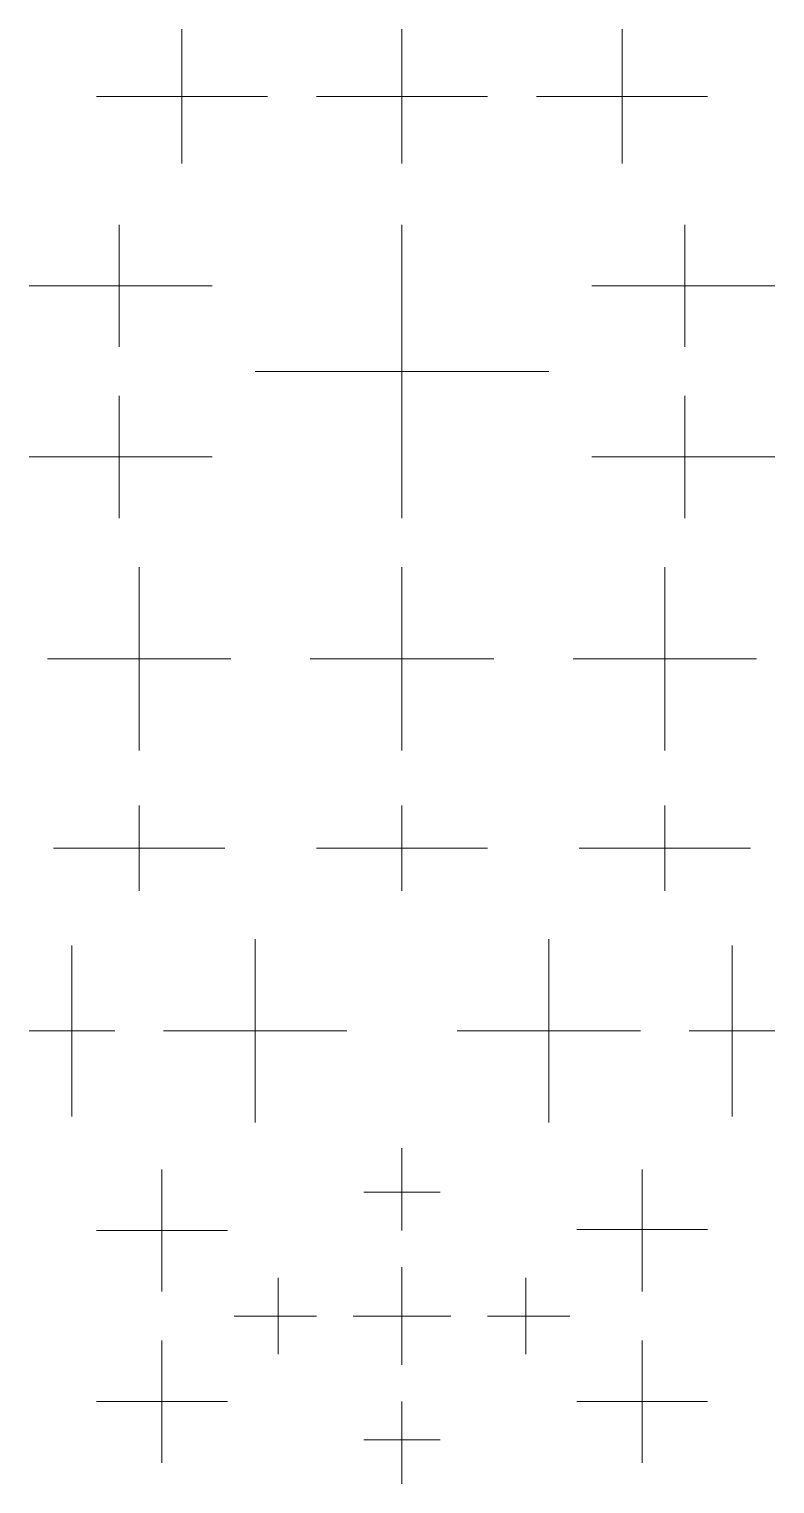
# Model space of a CAD drawing. Header units: millimetres. Extents: x -31 to 31, y -59 to 60.
import ezdxf

# ---------------------------------------------------------------- set-up
doc = ezdxf.new("R2010")
doc.units = ezdxf.units.MM
doc.layers.get('0').update_dxf_attribs({"lineweight": 0})

msp = doc.modelspace()

# ---------------------------------------------------------------- linework, layer by layer
for p, q in [((-18, 59.5), (-18, 48.5)), ((0, 59.5), (0, 48.5)), ((18, 59.5), (18, 48.5)), ((-25, 54), (-11, 54)), ((-7, 54), (7, 54)), ((11, 54), (25, 54)), ((-23.12, 43.5), (-23.12, 33.5)), ((0, 43.5), (0, 19.5)), ((23.12, 43.5), (23.12, 33.5)), ((-30.5, 38.5), (-15.53, 38.5)), ((30.5, 38.5), (15.53, 38.5)), ((-12, 31.5), (12, 31.5)), ((-23.12, 19.5), (-23.12, 29.5)), ((23.12, 19.5), (23.12, 29.5)), ((-30.5, 24.5), (-15.53, 24.5)), ((30.5, 24.5), (15.53, 24.5)), ((-21.5, 0.5), (-21.5, 15.5)), ((0, 15.5), (0, 0.5)), ((21.5, 0.5), (21.5, 15.5)), ((-29, 8), (-14, 8)), ((-7.5, 8), (7.5, 8)), ((14, 8), (29, 8)), ((-21.5, -4), (-21.5, -11)), ((0, -4), (0, -11)), ((21.5, -4), (21.5, -11)), ((-28.5, -7.5), (-14.5, -7.5)), ((-7, -7.5), (7, -7.5)), ((14.5, -7.5), (28.5, -7.5)), ((-27, -29.45), (-27, -15.45)), ((-12, -14.95), (-12, -29.95)), ((12, -29.95), (12, -14.95)), ((27, -29.45), (27, -15.45)), ((-30.5, -22.45), (-23.5, -22.45)), ((-19.5, -22.45), (-4.5, -22.45)), ((4.5, -22.45), (19.5, -22.45)), ((23.5, -22.45), (30.5, -22.45)), ((0, -32.04), (0, -38.77)), ((-19.64, -33.77), (-19.64, -43.77)), ((19.64, -33.77), (19.64, -43.77)), ((-3.13, -35.64), (3.13, -35.64)), ((-25, -38.77), (-14.28, -38.77)), ((25, -38.69), (14.29, -38.69)), ((-10.13, -42.64), (-10.13, -48.9)), ((0, -49.77), (0, -41.77)), ((10.13, -42.64), (10.13, -48.9)), ((-13.73, -45.77), (-7, -45.77)), ((-4, -45.77), (4, -45.77)), ((13.73, -45.77), (7, -45.77)), ((-19.64, -57.77), (-19.64, -47.77)), ((19.64, -57.77), (19.64, -47.77)), ((-25, -52.77), (-14.28, -52.77)), ((0, -59.5), (0, -52.77)), ((25, -52.77), (14.29, -52.77)), ((-3.13, -55.9), (3.13, -55.9))]:
    msp.add_line(p, q)

doc.saveas('drawing.dxf')
